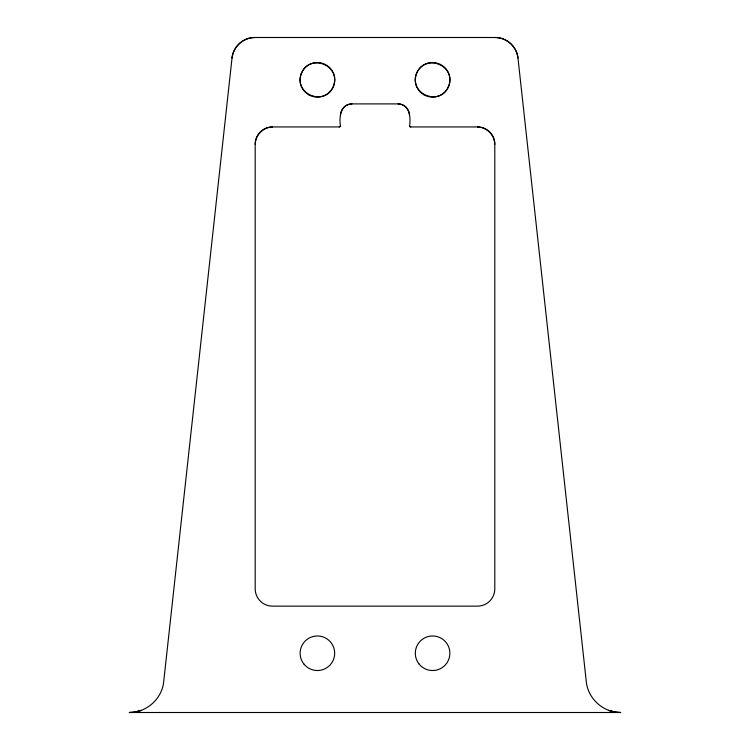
<?xml version="1.0" encoding="UTF-8"?>
<svg xmlns="http://www.w3.org/2000/svg" width="750" height="750" viewBox="0 0 750 750"><rect width="100%" height="100%" fill="white"/><g stroke="black" fill="none" stroke-linecap="round" stroke-linejoin="round"><path stroke-width="1.12" d="M232.031 58.031L163.706 681.703C162.094 698.738 146.428 712.734 129.356 712.5L620.644 712.5C603.544 712.744 587.925 698.738 586.294 681.703L517.969 58.031C516.863 46.669 506.475 37.369 495.066 37.5L254.934 37.5C243.525 37.369 233.138 46.669 232.031 58.031A23.034 23.034 0 0 1 254.934 37.5M255.197 144.225C255.338 134.916 263.222 127.181 272.475 126.947L339.291 126.947L340.444 125.794C338.962 117.122 340.706 104.1 351.966 103.903L398.034 103.903C409.294 104.1 411.038 117.122 409.556 125.794L410.709 126.947L477.525 126.947C486.778 127.181 494.662 134.916 494.803 144.225L494.803 588.862A17.278 17.278 0 0 1 477.525 606.141L272.475 606.141A17.278 17.278 0 0 1 255.197 588.862L255.197 144.225A17.278 17.278 0 0 1 272.475 126.947M141.291 710.372L135.262 711.994L129.356 712.5M134.597 712.097L139.959 710.831M608.709 710.372L614.738 711.994L620.644 712.5M610.041 710.831L615.403 712.097M495.066 37.5A23.034 23.034 0 0 1 517.969 58.031M477.525 126.947A17.278 17.278 0 0 1 494.803 144.225M410.709 126.947A1.153 1.153 0 0 1 409.556 125.794M398.034 103.903A11.522 11.522 0 0 1 409.556 115.425M340.444 115.425A11.522 11.522 0 0 1 351.966 103.903M340.444 125.794A1.153 1.153 0 0 1 339.291 126.947M301.378 73.378C293.1 94.088 325.003 106.95 333.431 86.297C341.7 65.587 309.797 52.716 301.378 73.378M416.569 73.378C408.3 94.088 440.203 106.95 448.622 86.297C456.891 65.587 424.997 52.716 416.569 73.378M419.053 663.984A17.278 17.278 0 0 0 448.659 659.616A17.278 17.278 0 0 0 430.069 636.159A17.278 17.278 0 0 0 419.053 663.984M303.863 663.984A17.278 17.278 0 0 0 333.469 659.616A17.278 17.278 0 0 0 314.878 636.159A17.278 17.278 0 0 0 303.863 663.984M423.956 94.8A17.278 17.278 0 0 0 449.878 79.837A17.278 17.278 0 0 0 423.956 64.875A17.278 17.278 0 0 0 423.956 94.8M308.766 94.8A17.278 17.278 0 0 0 334.688 79.837A17.278 17.278 0 0 0 308.766 64.875A17.278 17.278 0 0 0 308.766 94.8"/></g></svg>
